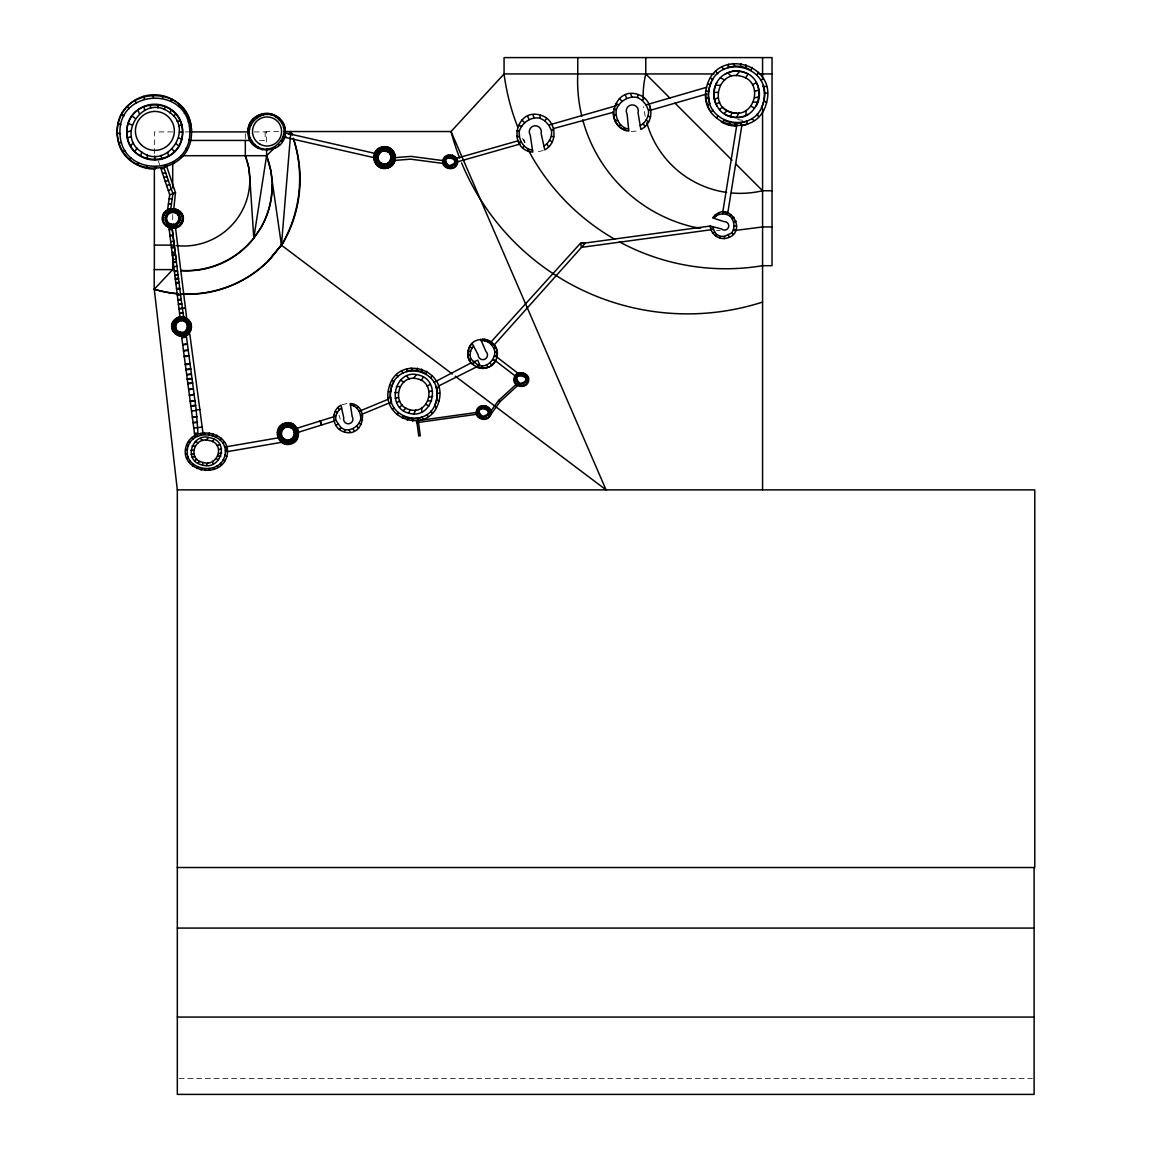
<?xml version="1.0" encoding="UTF-8"?>
<svg xmlns="http://www.w3.org/2000/svg" width="1152" height="1152" viewBox="0 0 1152 1152"><rect width="100%" height="100%" fill="white"/><g stroke="black" fill="none" stroke-linecap="round" stroke-linejoin="round"><path stroke-width="0.75" stroke-dasharray="5 3.75" d="M543.226 150.494L535.262 152.41M342.158 404.683L348.307 403.214M631.253 131.515L636.178 131.112M716.587 230.602L720.144 230.602M278.726 131.53L266.602 131.53L266.602 143.842M172.699 131.904L154.354 131.904L154.354 153.994M185.17 131.904L190.512 131.904M254.189 131.904L266.602 131.904M259.502 140.443L266.602 140.443M179.122 1078.474L1032.307 1078.474M737.669 119.534L742.666 120.326M158.458 161.179L159.638 164.693M339.005 415.094L340.272 419.155M525.168 142.574L523.627 139.219L524.621 142.733M265.147 131.904L265.147 140.443M245.318 133.603L245.318 138.744M172.699 214.718L172.699 221.861M645.25 116.41A97.042 97.042 0 0 1 643.694 106.646M524.65 142.834A223.488 223.488 0 0 1 520.963 134.827"/><path stroke-width="1.5" d="M628.603 129.082C619.776 127.642 614.995 117.994 616.262 109.685C619.474 101.261 628.531 95.4 637.589 97.531L642.326 100.397L646.042 104.904L648.518 110.434C649.181 116.64 645.494 122.645 640.21 125.698M350.424 404.986C357.293 405.763 361.339 413.021 360.677 419.472C358.517 426.096 351.749 430.963 344.693 429.667L340.92 427.637L335.779 420.12C335.03 415.354 337.651 410.587 341.597 408.024M543.931 146.16C549.058 142.848 552.456 136.67 551.477 130.522L548.741 125.093L544.81 120.787L539.942 118.152C530.784 116.467 522.029 122.76 519.221 131.342C518.371 139.694 523.627 149.098 532.512 150.106M421.502 371.923L421.618 369.072M184.478 318.326L184.522 317.275M291.053 424.498L291.096 423.346M387.749 148.507L387.792 147.355M745.762 68.069L745.906 64.714M175.896 210.125L175.954 209.074M452.362 155.88L452.405 155.131M485.842 406.598L485.885 405.85M523.469 373.68L523.498 372.931M212.587 435.629L212.688 433.598M436.622 399.571C443.578 369.317 396.821 358.517 390.931 389.52C383.962 419.76 430.733 430.56 436.622 399.571L438.854 401.386C430.531 435.298 379.584 420.451 388.973 387.547C397.296 353.635 448.243 368.482 438.854 401.386M190.21 328.55C193.046 317.448 174.816 313.488 172.901 324.835C170.064 335.938 188.294 339.898 190.21 328.55L191.045 329.227C185.803 346.853 161.208 327.73 176.717 318.096A9.691 9.691 0 0 1 179.078 317.117C186.062 315.014 193.133 322.286 191.045 329.227M344.506 432.014C332.28 429.25 329.875 411.005 340.978 405.173L343.757 417.83A4.68 4.68 0 0 0 348.955 423.763A4.68 4.68 0 0 0 352.181 416.549L350.194 403.459C370.21 405.158 363.744 437.918 344.506 432.014L344.693 429.667M539.942 118.152L540.173 115.099C515.261 107.467 506.88 149.89 532.8 152.078L530.251 135.13A6.062 6.062 0 0 1 534.413 125.798A6.062 6.062 0 0 1 541.138 133.474L544.752 149.861C559.123 142.315 556.013 118.685 540.173 115.099M763.877 100.598C771.998 64.757 716.256 52.416 709.128 88.762C701.006 124.618 756.749 136.944 763.877 100.598L766.555 102.744C756.562 142.488 695.765 125.51 706.781 86.443C716.774 46.699 777.571 63.691 766.555 102.744M298.296 436.378L297.36 435.643C300.427 423.475 280.411 419.227 278.28 431.582C275.213 443.75 295.229 447.998 297.36 435.643A9.763 9.763 0 0 0 284.803 424.339L285.091 423.158C298.339 419.069 304.186 440.928 290.664 444.01C277.416 448.099 271.57 426.24 285.091 423.158M444.629 163.642L410.602 159.163L394.992 160.387L394.07 159.653C397.138 147.499 377.107 143.251 374.976 155.606C371.909 167.76 391.925 172.022 394.07 159.653A9.763 9.763 0 0 0 381.499 148.349L381.787 147.182C395.035 143.093 400.882 164.938 387.374 168.019C374.126 172.109 368.266 150.264 381.787 147.182M183.427 293.976A115.661 115.661 0 0 0 269.87 259.373L281.448 245.203L290.837 131.53L288.418 133.949M182.059 220.349C184.694 208.915 165.701 205.373 163.454 216.634C160.819 228.053 179.798 231.595 182.059 220.349L182.966 221.026C179.842 233.294 159.048 228.398 162.648 215.899C165.787 203.63 186.581 208.526 182.966 221.026M456.725 163.123C458.597 155.03 445.147 152.51 443.549 160.488C441.677 168.581 455.141 171.101 456.725 163.123L457.373 163.598C455.155 172.31 440.424 168.826 442.987 159.97C445.205 151.272 459.936 154.742 457.373 163.598M490.205 413.842C492.077 405.749 478.627 403.229 477.029 411.206C475.157 419.299 488.606 421.819 490.205 413.842L490.853 414.317C488.635 423.029 473.904 419.544 476.467 410.688C478.685 401.976 493.402 405.461 490.853 414.317M527.818 380.923C529.69 372.83 516.24 370.31 514.656 378.288C512.784 386.381 526.234 388.901 527.818 380.923L528.466 381.398C526.248 390.11 511.531 386.626 514.094 377.77C516.298 369.072 531.029 372.557 528.466 381.398M119.995 133.718C117.576 88.445 188.266 85.392 189.749 130.709C192.168 175.968 121.493 179.021 119.995 133.718L117.216 133.013C115.286 84.802 190.541 82.57 191.491 130.795C193.406 178.992 118.152 181.238 117.216 133.013A37.152 37.152 0 0 1 153.245 94.766A37.152 37.152 0 0 1 191.491 130.795L189.749 130.709M224.957 455.242C229.723 432.922 192.355 426.629 187.574 448.114C182.808 470.448 220.176 476.726 224.957 455.242L226.771 456.538C220.291 479.938 179.28 471.211 185.976 446.717C192.456 423.331 233.467 432.043 226.771 456.538M720.043 238.046L720.216 236.362L716.659 234.518L714.398 231.523L712.814 226.699M724.248 238.579C750.586 235.123 729.014 197.05 712.642 217.886L724.046 221.645A4.248 4.248 0 0 1 728.554 227.189A4.248 4.248 0 0 1 721.627 228.974L710.251 226.037L711.043 229.752L581.486 247.349L580.694 243.634L710.251 226.037C710.597 233.15 717.149 239.011 724.248 238.579L724.464 236.362L731.578 233.064C735.523 227.88 734.357 220.421 729.893 215.957C724.939 212.789 717.408 213.091 713.966 218.318M248.026 132.264C246.672 108.418 285.624 107.669 285.178 131.544C286.531 155.39 247.594 156.139 248.026 132.264A18.576 18.576 0 0 1 279.475 118.512L279.043 119.736C295.114 135.13 269.021 160.373 254.174 143.813C238.104 128.419 264.182 103.176 279.043 119.736M417.096 370.742L417.427 368.194M637.589 97.531L637.978 94.493C613.469 85.651 603.029 127.613 628.805 131.069L627.077 114.005A6.062 6.062 0 0 1 631.699 104.89A6.062 6.062 0 0 1 638.05 112.896L640.843 129.442C655.56 122.587 653.616 98.842 637.978 94.493M182.808 317.894L182.938 316.958M740.491 66.686L740.88 63.677M126.806 132.12C126.446 95.89 182.981 95.89 182.606 132.12C182.981 168.336 126.446 168.336 126.806 132.12L131.083 130.838M289.21 424.022L289.339 422.986M385.906 148.032L386.05 147.01M496.714 357.566C502.272 339.566 472.579 331.618 468.403 349.978C462.845 367.978 492.523 375.926 496.714 357.566A14.659 14.659 0 0 0 493.776 344.347M174.11 209.693L174.24 208.742M172.901 193.694L164.232 168.667L160.978 168.667L169.718 194.76L167.558 209.894L170.741 208.829L173.765 209.261L175.478 192.672L172.901 193.694L170.741 208.829M208.987 434.794L209.246 432.979M736.834 124.762L722.779 212.054L727.79 212.846L741.83 125.568M165.024 167.486L165.355 165.514M162.446 98.122L162.893 95.746M473.544 346.003C470.376 349.502 469.094 354.787 471.038 359.179L477.965 365.112L482.126 366.091C489.283 365.53 494.554 359.078 494.928 352.123C493.906 345.715 488.102 339.754 481.277 340.776M140.76 156.283A27.907 27.907 0 0 1 140.76 107.957A27.907 27.907 0 0 1 182.606 132.12A27.907 27.907 0 0 1 140.76 156.283L141.638 152.064C115.186 135.576 143.683 93.47 168.811 111.902C195.264 128.39 166.766 170.496 141.638 152.064M407.232 368.626L406.555 371.534A22.637 22.637 0 0 1 424.368 372.989M178.819 318.182L179.078 317.117L176.717 318.096M728.654 64.195L727.848 67.608A27.562 27.562 0 0 1 749.203 69.307M448.056 155.779L448.258 155.016M481.536 406.483L481.723 405.734M519.149 373.579L519.35 372.816M169.819 209.981L170.093 208.901M200.362 435.355L200.909 433.296M353.722 405.864L354.082 404.539M527.774 150.696L528.235 148.968M408.902 413.222C432.706 420.307 442.555 380.837 418.766 375.048C394.963 367.963 385.128 407.434 408.902 413.222L409.91 409.723C429.336 415.31 437.155 383.184 417.542 378.864C398.117 373.291 390.298 405.418 409.91 409.723M730.67 116.669C761.342 125.05 770.918 75.038 739.541 71.352A16.891 16.891 0 0 0 727.906 72.907C708.034 79.934 710.165 111.974 730.67 116.669L731.866 112.55C754.963 119.318 764.568 81.245 741.024 76.248C717.926 69.48 708.322 107.554 731.866 112.55M179.712 333.59C189.23 336.485 192.37 320.242 182.506 319.363A5.371 5.371 0 0 0 178.834 319.853C172.555 322.042 173.232 332.15 179.712 333.59L180.086 332.309C187.373 334.454 190.426 322.459 182.981 320.904C175.694 318.758 172.642 330.739 180.086 332.309M285.782 441.144C296.237 444.355 299.765 426.542 288.878 425.621A5.976 5.976 0 0 0 284.818 426.154C277.891 428.515 278.654 439.603 285.782 441.144L286.2 439.733C294.192 442.123 297.619 428.976 289.397 427.291C281.405 424.915 277.978 438.048 286.2 439.733M382.478 165.168C392.933 168.365 396.461 150.566 385.574 149.63A5.976 5.976 0 0 0 381.528 150.163C374.602 152.525 375.365 163.613 382.478 165.168L382.896 163.757C390.888 166.133 394.33 153 386.093 151.315C378.101 148.925 374.674 162.072 382.896 163.757M448.733 166.709C472.507 159.696 431.885 149.256 448.733 166.709L449.021 165.787C468.389 159.883 435.01 151.906 449.021 165.787M482.213 417.413C505.987 410.414 465.365 399.974 482.213 417.413L482.501 416.506C501.854 410.602 468.49 402.624 482.501 416.506M519.826 384.509C543.6 377.51 502.978 367.056 519.826 384.509L520.128 383.587C539.482 377.698 506.117 369.706 520.128 383.587M170.77 225.389C180.043 228.427 184.608 213.278 174.787 211.277C165.514 208.253 160.949 223.387 170.77 225.389L171.173 224.107C178.762 226.498 182.376 214.157 174.283 212.688C166.709 210.298 163.094 222.638 171.173 224.107M623.851 129.442L624.398 127.728M202.277 464.947C220.507 471.139 230.198 441.562 210.355 437.846C192.125 431.654 182.419 461.232 202.277 464.947L203.098 462.456C218.016 467.381 225.691 443.261 209.347 440.554C194.429 435.643 186.754 459.749 203.098 462.456M397.282 414.677L398.146 412.517M402.336 418.205L403.171 416.102A22.637 22.637 0 0 0 420.998 417.557M716.746 118.382L717.782 115.848M722.794 122.53L723.802 120.053A27.562 27.562 0 0 0 745.157 121.766M175.306 334.138L175.637 333.346A8.784 8.784 0 0 0 186.379 334.195L187.056 334.8M177.221 335.434L177.538 334.656M170.078 113.026L171.331 110.002M377.626 165.758L377.986 164.88A9.763 9.763 0 0 1 381.499 148.349M379.742 167.17L380.088 166.32M280.93 441.734L281.29 440.87A9.763 9.763 0 0 1 284.803 424.339M283.046 443.16L283.392 442.31M425.736 373.939L426.83 371.304M164.232 109.613L165.485 106.632M750.83 70.445L752.141 67.334M186.077 319.075L186.494 318.096M389.52 149.328L389.966 148.262M292.81 425.304L293.27 424.238M722.606 213.826L723.355 212.098M166.046 225.936L166.392 225.13M168.091 227.232L168.437 226.454M477.014 367.2L477.965 365.112M177.624 210.874L178.07 209.894M192.773 465.984L193.478 464.443M196.906 468.475L197.597 466.992M171.014 101.246L171.965 99.187M156.384 167.098L155.462 169.042A37.152 37.152 0 0 1 117.216 133.013M216.043 437.069L216.936 435.182M134.986 151.848L136.901 147.859M413.842 413.885L415.8 409.939M736.574 117.461L738.936 112.795M181.57 333.85L182.318 332.381M384.552 165.442L385.358 163.843M287.842 441.418L288.662 439.819M450.158 166.882L450.72 165.845M483.638 417.6L484.2 416.563M521.251 384.682L521.827 383.645M172.786 225.634L173.578 224.179M206.309 465.422L207.922 462.614M421.344 380.405L423.374 377.021M745.56 78.048L748.008 74.074A22.522 22.522 0 0 0 725.155 74.074M184.421 321.466L185.184 320.213M387.677 151.934L388.526 150.566M290.981 427.91L291.83 426.557M175.838 213.264L176.659 212.011M452.318 158.098L452.909 157.219M430.574 377.971L432.173 375.552M485.798 408.816L486.389 407.938M523.411 375.898L524.002 375.019M756.619 75.182L758.549 72.346M187.92 320.573L188.525 319.666M271.354 115.128L271.973 114.235M391.536 150.955L392.198 149.976M294.84 426.931L295.502 425.952M212.443 441.648L214.114 439.258M182.909 294.178A113.789 113.789 0 0 0 268.286 260.986L283.09 242.87A127.786 127.786 0 0 0 293.299 138.182M489.802 412.618L498.571 400.478L516.01 384.552M490.147 415.368L500.112 401.587L517.55 385.661M179.597 212.357L180.245 211.464M281.736 123.365L282.514 122.299A18.576 18.576 0 0 1 285.178 131.544M220.003 439.92L221.314 438.206M413.496 378.389L416.304 374.717M736.171 75.672L739.541 71.352M181.44 320.717L182.506 319.363M488.189 342.014L489.154 340.776M384.408 151.114L385.574 149.63M287.698 427.104L288.878 425.621M275.501 116.928L276.178 116.078M257.63 148.162L258.566 146.995M407.232 420.307L408.931 418.205M268.286 260.986L283.09 242.87M130.55 146.059L133.416 142.574M544.81 120.787L546.696 118.483M339.48 429.408L340.92 427.637M728.654 125.006L730.699 122.53M179.078 336.211L179.712 335.448M381.787 168.019L382.493 167.17M285.091 444.01L285.797 443.16M178.474 106.474L179.827 104.861M172.642 212.515L173.779 211.162M450.058 157.579L450.864 156.614M483.538 408.283L484.344 407.318M521.15 375.379L521.971 374.414M145.8 168.062L147.298 166.291M206.035 440.222L208.339 437.616M170.093 228.01L170.784 227.232M726.278 214.315L727.646 212.803M729.893 215.957L731.131 214.574M715.507 235.8L716.659 234.518M732.254 219.082L733.925 217.224M642.326 100.397L644.328 98.194M200.909 469.973L202.291 468.475M1034.107 867.514L1034.107 1094.4L177.322 1094.4L177.322 489.874L154.282 289.224L172.699 269.611L172.699 252.115M273.874 148.45L266.602 155.707L253.8 238.018A86.947 86.933 -21.3 0 1 181.094 270.49M281.146 141.192L285.984 136.368M389.851 403.618L391.565 402.019A24.97 24.97 0 0 1 392.962 383.558M392.573 409.234L394.186 407.722M173.549 116.107L175.738 114.091M707.846 105.365L709.891 103.493A28.915 28.915 0 0 1 711.562 81.763M711.101 111.96L713.03 110.189M173.52 332.122L174.139 331.56A9.014 9.014 0 0 1 174.974 320.702M186.696 458.122L188.093 456.998M188.928 462.11L190.238 461.045M399.629 407.131L402.278 405M403.301 410.458L406.109 408.197M719.554 109.512L722.736 106.992M723.96 113.414L727.33 110.75M176.198 331.344L177.206 330.552M177.581 332.582L178.646 331.733M283.392 127.57L284.443 126.749M378.605 162.706L379.714 161.856M380.146 164.045L381.312 163.138M281.909 438.696L283.018 437.832M283.45 440.035L284.616 439.114M522.648 147.47L524.275 146.261M356.774 407.966L358.042 407.03M469.541 360.302L471.038 359.179M472.19 364.133L474.178 362.678M166.997 223.142L168.077 222.35M168.494 224.366L169.632 223.531M446.069 165.11L446.832 164.549M447.12 165.974L447.926 165.384M517.162 382.91L517.925 382.349M518.227 383.774L519.034 383.184M479.534 415.829L480.312 415.267M480.6 416.693L481.406 416.102M136.742 164.621L138.744 163.166M194.702 460.627L196.862 459.101M197.698 462.974L200.002 461.376M618.898 125.971L620.582 124.834M184.32 113.458L185.962 112.378M168.394 190.829L171.302 189.043M427.147 386.136L430.358 384.264M752.515 84.802L756.374 82.584A23.587 23.587 0 0 1 756.36 105.826M186.61 323.582L187.834 322.891M390.11 154.238L391.45 153.49M293.4 430.229L294.754 429.466M712.872 233.136L714.787 232.042M433.858 382.421L471.499 362.707M760.565 80.424L763.459 78.854M189.158 322.214L190.08 321.725A9.979 9.979 0 0 1 190.08 331.603L189.432 330.754M178.2 215.381L179.51 214.69M453.989 159.61L454.925 159.106M525.096 377.41L526.018 376.92M487.469 410.314L488.39 409.824M392.904 152.741L393.912 152.208M296.208 428.731L297.216 428.184L298.483 432.245M438.307 386.165L479.822 365.256L477.806 360.187L473.069 362.088M217.195 445.723L219.83 444.384M180.936 214.013L181.915 213.509M222.682 443.088L224.669 442.138M253.728 145.282L255.182 144.605M396.691 402.437L399.73 401.098M716.026 103.968L719.683 102.398M175.075 329.616L176.227 329.112M377.381 160.819L378.648 160.272M280.685 436.795L281.952 436.262M128.88 158.947L131.27 157.939M616.291 105.696L548.741 125.093M360.994 410.544L388.368 399.197M362.448 414.072L389.837 402.739M165.802 221.4L167.04 220.91M445.219 163.872L446.098 163.526M516.312 381.672L517.19 381.326M478.699 414.59L479.563 414.245M249.235 138.154L250.488 137.664M551.477 130.522L553.738 129.629M334.037 420.797L335.779 420.12M335.606 425.189L337.896 424.296M192.283 457.286L194.774 456.336M178.589 126.058L181.656 124.891M733.536 222.077L736.142 221.17M491.328 344.563L493.301 343.901M163.944 177.552L166.968 176.544M165.269 181.498L168.322 180.475M166.651 185.602L169.733 184.565M169.718 194.76L175.522 192.816L166.55 166.046M646.042 104.904L706.594 87.293M648.518 110.434L650.808 109.67M428.976 397.296L432.662 396.144M296.539 428.4L334.282 416.578M297.806 432.446L333.965 421.128M754.718 97.934L759.125 96.566M187.315 327.715L188.698 327.283M390.874 158.746L392.4 158.285M294.178 434.722L295.704 434.261M181.267 317.304L183.571 316.613L180.446 294.091L183.658 293.688M127.555 137.722L131.414 136.57M706.694 94.018L650.851 110.131L649.051 103.882M178.949 219.514L180.446 219.082M454.522 162.533L455.587 162.23M525.614 380.333L526.68 380.03M488.002 413.251L489.053 412.949M188.179 121.723L189.936 121.219M518.558 140.659L456.091 158.429L457.085 161.942L520.258 143.971M218.707 453.643L221.702 452.822M553.594 128.52L613.426 112.248M395.294 398.29L398.52 397.426M714.355 99.101L718.214 98.078M174.557 328.075L175.766 327.758M376.805 159.149L378.144 158.803M280.094 435.125L281.448 434.779M165.226 219.874L166.536 219.557M444.816 162.792L445.738 162.562M515.909 380.592L516.845 380.362M478.296 413.51L479.218 413.28M428.99 391.565L432.475 390.73M177.034 121.392L179.928 120.701M754.733 91.181L758.909 90.202M187.315 325.598L188.64 325.282M390.874 156.427L392.328 156.096M191.146 454.349L193.781 453.73M294.178 432.418L295.632 432.072M454.522 161.021L455.53 160.805M525.629 378.835L526.622 378.605M488.002 411.739L489.01 411.523M178.949 217.382L180.374 217.08M182.678 344.606L185.803 343.93M182.736 345.024L187.416 344.016M218.707 449.568L221.558 448.978M250.704 141.494L252.23 141.192M122.746 151.43L125.424 150.955M227.491 451.627L226.44 446.76L279.36 437.645M227.16 451.685L283.608 441.95M226.44 446.76L224.51 446.717M476.208 412.502L416.592 420.84L416.837 422.654L476.467 414.317M184.81 334.987L189.835 334.31L203.083 433.872M181.699 337.32L186.437 336.686L196.258 410.458L191.52 411.091M181.757 337.723L186.494 337.104M183.47 350.554L188.208 349.92M183.528 351L188.266 350.366M184.219 356.227L188.957 355.594M184.277 356.674L189.014 356.04M185.285 364.176L190.008 363.542M185.342 364.637L190.08 364.018M185.976 369.403L190.714 368.77M186.034 369.864L190.771 369.23M186.653 374.501L191.39 373.867M186.725 374.976L191.448 374.342M187.243 378.922L190.397 378.504M187.301 379.382L192.038 378.763M187.834 383.314L192.557 382.694M187.891 383.789L192.629 383.155M188.611 389.174L191.765 388.757M188.669 389.65L193.406 389.016M189.389 395.05L194.126 394.416M189.461 395.539L194.184 394.906M190.195 401.098L194.933 400.464M190.267 401.587L194.99 400.954M190.829 405.864L195.566 405.23M190.886 406.325L195.624 405.691M199.843 409.507L196.2 409.997L197.986 433.253L194.472 433.253M193.795 428.141L202.176 427.032M175.277 278.597L178.445 278.194L178.546 279.014L175.378 279.418M169.906 235.296L172.944 234.922M169.992 235.958L173.03 235.57M170.698 241.646L173.722 241.272M171.374 247.162L174.413 246.787M171.475 247.882L174.499 247.507M172.066 252.691L175.09 252.317L172.238 229.234L169.214 229.608L172.238 229.234L180.547 294.84L177.336 295.243M172.325 254.736L175.421 254.362L176.011 259.142L172.915 259.531M172.397 255.37L175.493 254.981M173.218 262.022L176.342 261.648L173.304 262.642M173.837 267.019L176.904 266.026M174.326 270.893L177.552 271.195L174.398 271.584M174.816 274.867L177.97 274.478L174.902 275.558M175.781 282.672L178.963 282.283L179.064 283.104L175.882 283.493M176.515 288.576L179.698 288.187L179.798 288.936L176.602 289.339M177.883 299.722L181.094 299.333M177.912 299.952L181.123 299.549M178.445 304.2L181.656 303.797M178.474 304.416L181.685 304.027M178.992 308.664L185.414 307.872M179.021 308.808L182.232 308.419M179.554 313.157L182.938 312.739L179.568 313.315M710.899 229.45L713.376 229.248M518.515 142.171L521.208 141.998M359.15 411.25L361.224 411.12M764.453 93.182L767.419 93.154M615.024 120.47L617.717 120.427M190.382 326.218L191.333 326.203M437.098 393.264L439.574 393.235M394.258 157.118L395.294 157.104M182.246 218.016L183.254 218.002M297.562 433.094L298.598 433.08M225.346 450.778L227.362 450.749M753.35 102.125L757.886 102.082M390.398 160.186L391.982 160.171M186.883 329.026L188.309 329.011M427.838 400.867L431.626 400.838M293.688 436.162L295.272 436.147M454.19 163.469L455.285 163.454M178.474 220.824L180.029 220.81M525.298 381.269L526.378 381.254M487.67 414.173L488.765 414.173M217.771 456.178L220.867 456.149M734.386 230.558L762.566 226.944L772.042 226.944M714.053 73.944L504.072 73.944L451.037 131.53L283.853 131.544M758.981 73.944L772.042 73.944M715.694 85.277L720.086 85.277M763.229 86.443L766.555 86.443M713.966 92.362L717.984 92.362M706.205 98.222L708.926 98.222M251.942 120.744L253.454 120.744M248.342 129.499L249.595 129.499M190.411 131.904L248.861 131.904M179.309 132.12L182.606 132.12M248.242 133.632L249.552 133.632M283.622 133.963L284.904 133.963M189.734 140.443L251.338 140.443M377.266 154.411L378.792 154.411M393.84 154.814L394.992 154.814M181.555 155.707L266.602 155.707L270.59 170.021L281.448 245.203L452.362 374.04M376.661 156.83L378.058 156.83M373.954 158.846L374.904 158.846M445.133 159.71L446.198 159.71M456.566 159.97L457.373 159.97M444.715 161.294L445.68 161.294M162.461 173.117L165.773 173.117M731.491 192.974A97.042 97.042 0 0 0 762.566 190.742L772.042 190.742M169.128 198.835L172.166 198.835M168.394 203.99L171.432 203.99M165.686 215.525L167.184 215.525M181.829 215.899L182.966 215.899M165.096 217.757L166.464 217.757M162.461 219.6L163.382 219.6M720.216 236.362L724.464 236.362M154.354 245.117L172.699 245.117M172.699 269.611L154.21 269.611L154.21 289.224A113.789 113.789 0 0 0 177.768 293.846M154.21 289.224L154.282 289.224A115.661 115.661 0 0 0 178.2 293.688M174.974 323.741L176.371 323.741M189.994 324.101L191.045 324.101M174.427 325.958L175.694 325.958M171.979 327.802L172.843 327.802M493.632 347.947L495.878 347.947M494.928 352.123L496.987 352.123M468.058 354.917L469.944 354.917M494.107 356.371L496.872 356.371M516.226 377.51L517.291 377.51M527.659 377.77L528.466 377.77M515.822 379.094L516.787 379.094M396.403 386.554L400.075 386.554M436.075 387.547L438.854 387.547M394.963 392.573L398.318 392.573M388.483 397.555L390.758 397.555M478.613 410.429L479.664 410.429M490.046 410.688L490.853 410.688M478.195 411.998L479.16 411.998M280.57 430.387L282.096 430.387M297.144 430.79L298.296 430.79M279.965 432.821L281.362 432.821M277.258 434.822L278.208 434.822M192.053 446.011L195.062 446.011M190.872 450.288L193.622 450.288M185.573 453.816L187.445 453.816M177.322 489.874L1034.784 489.874L1034.784 867.514L177.322 867.514M177.322 928.08L1034.107 928.08M177.322 1017.072L1034.107 1017.072M118.771 142.574L121.565 142.69M734.126 225.835L736.675 225.965M733.435 229.565L735.941 229.694M185.573 449.438L187.445 449.654M162.461 217.325L163.382 217.44M443.29 160.632L410.976 156.37L395.366 157.608A10.786 10.786 0 0 0 375.235 152.208M373.954 156.355L374.904 156.485M171.979 325.526L172.843 325.642M277.258 432.346L278.208 432.461M706.205 90.965L708.926 91.325M388.483 391.378L390.758 391.694M700.646 228.168L693.706 227.102A150.192 150.192 0 0 1 582.739 119.808M284.558 132.768L374.76 153.36L373.795 157.608L283.594 137.002M518.227 125.381L521.683 126.317M551.419 136.238L553.781 136.858M516.658 130.651L519.221 131.342M516.658 136.238L519.466 137.002M360.504 415.109L362.664 415.685M360.677 419.472L362.678 420.005M333.994 415.21L335.822 415.699M358.79 423.36L361.454 424.08M186.696 445.147L188.525 445.723M615.557 103.694L618.955 104.789M648.173 116.15L650.506 116.899M613.714 108.878L616.262 109.685M613.454 114.466L616.219 115.344M163.022 215.078L163.915 215.381M468.302 350.784L470.606 351.562M374.53 153.907L375.451 154.238M277.834 429.898L278.755 430.229M172.498 323.28L173.333 323.582M707.846 83.837L710.51 84.802M389.851 385.33L392.083 386.136M373.118 157.32L373.795 157.608A10.786 10.786 0 0 0 394.992 160.387M128.347 123.466L132.12 125.021M188.957 139.781L190.512 140.443M249.595 124.819L250.704 125.309M195.278 441.475L198.216 442.829M446.27 158.04L447.307 158.544M517.363 375.84L518.4 376.344M167.285 213.178L168.739 213.883M479.75 408.758L480.773 409.248M118.195 123.35L120.787 124.632M378.907 151.834L380.405 152.597M282.211 427.81L283.709 428.587M176.472 321.379A7.171 7.171 0 0 1 186.682 321.379A7.358 7.358 0 0 1 186.682 331.704A7.171 7.171 0 0 1 176.472 331.704A7.358 7.358 0 0 1 176.472 321.379L177.826 322.085M178.589 137.722L181.656 139.334M720.418 77.774L724.709 80.006M216.086 458.554L218.578 459.864M400.349 380.16L403.934 382.075M453.6 164.347L454.478 164.822M524.707 382.147L525.586 382.622M177.653 222.062L178.891 222.739M487.08 415.051L487.958 415.541M492.581 359.626L495.245 361.094A14.659 14.659 0 0 1 476.366 367.042M389.534 161.539L390.816 162.274M292.838 437.515L294.12 438.264M186.106 330.264L187.258 330.955M750.902 106.07L754.546 108.245M425.794 404.208L428.846 406.066M731.578 233.064L733.406 234.173M549.475 140.198L552.096 141.955M335.304 411.278L337.32 412.632M188.525 441.634L190.123 442.728M163.915 213.25L164.722 213.826M498.571 400.478L500.112 401.587M646.042 120.024L648.576 121.896M132.12 116.122L135.144 118.397M455.242 376.2L606.053 489.874L451.037 131.53A244.483 244.483 0 0 0 459.662 158.054M375.451 151.92L376.272 152.554M495.259 355.838L518.04 373.32M494.352 359.971L515.707 376.344M278.755 427.896L279.576 428.53M173.333 321.451L174.082 322.027M710.51 78.019L712.858 79.848M121.637 114.293L123.912 116.078M392.083 380.376L394.042 381.931M216.677 466.085L218.131 467.251M177.941 225.994L178.661 226.598M389.837 165.816L390.586 166.478M293.141 441.792L293.89 442.454M176.227 143.712L178.877 146.059M715.104 215.179L716.04 216.014M200.39 438.552L202.738 440.64M751.752 118.555L753.898 120.485M426.499 414.821L428.285 416.462M169.834 211.651L171 212.731M448.07 156.96L448.891 157.738M519.163 374.76L519.998 375.538M481.55 407.678L482.371 408.442M283.248 136.526L284.213 137.448M469.872 346.45L471.859 348.336M185.832 148.349L187.07 149.515M521.842 120.01L524.678 122.746M356.472 426.11L358.661 428.227M645.768 57.6L645.768 73.944L669.888 98.064M674.971 103.133L732.096 160.272M735.912 164.088L762.566 190.742M381.528 150.163L382.709 151.358M284.818 426.154L286.013 427.349M178.834 319.853L179.914 320.947M727.906 72.907L731.333 76.392M406.598 376.042L409.45 378.994M196.258 435.024L197.669 436.507M192.182 437.688L193.507 439.085M619.43 98.496L622.123 101.376M167.774 209.808L168.48 210.586M165.744 211.205L166.406 211.925M281.448 140.674L282.298 141.638M379.411 148.162L380.131 149.011M377.323 149.688L378 150.48M282.715 424.152L283.435 424.987M280.627 425.664L281.304 426.456M278.64 144.216L279.475 145.195M176.918 318.01L177.566 318.787M175.032 319.406L175.651 320.126M721.843 67.061L723.902 69.523M715.882 71.482L717.811 73.8M127.31 106.43L129.139 108.605M223.286 459.475L224.669 461.117M401.544 371.074L403.258 373.162M396.562 374.832L398.174 376.79M172.195 149.069L174.442 151.848M489.931 362.866L491.702 365.054M486.36 365.04L488.102 367.2M181.224 222.552L181.915 223.402M270.806 148.565L271.757 149.746M203.99 432.922L205.258 434.534M393.221 162.058L393.912 162.994M171.619 208.714L172.253 209.549M296.51 438.034L297.216 438.984M256.176 116.654L256.882 117.619M763.459 110.333L761.443 107.597A28.915 28.915 0 0 0 763.114 85.882M436.277 407.837L434.592 405.518A24.97 24.97 0 0 0 435.989 387.058M383.357 146.981L384.005 147.888M286.661 422.957L287.309 423.864M180.504 316.93L181.094 317.765M733.176 63.59L735.034 66.254M411.005 368.122L412.546 370.382M546.826 143.827L548.683 146.851M337.939 407.506L339.365 409.838M259.502 114.912L260.05 115.906M643.219 123.509L644.918 126.619M213.019 467.654L213.854 469.224M134.827 100.296L136.123 102.758M176.112 226.8L176.53 227.621M180.605 155.808L181.397 157.378M387.965 166.709L388.397 167.602M291.269 442.685L291.701 443.578M184.68 335.002L185.069 335.822M746.41 121.162L747.619 123.754M422.035 417.038L423.058 419.242M220.464 463.176L221.314 465.062M532.829 114.768L534.283 118.051M527.602 116.237L529.07 119.578M353.074 428.558L354.211 431.136M349.056 429.739L350.179 432.274M728.395 235.282L729.23 237.182M480.658 339.365L485.957 351.504A4.68 4.68 0 0 1 484.718 359.294A4.68 4.68 0 0 1 478.166 354.902L472.19 343.411A14.659 14.659 0 0 0 471.326 363.197M179.827 224.467L180.245 225.446M391.766 164.16L392.198 165.226M295.07 440.136L295.502 441.216M188.525 333.662L188.136 332.669A9.014 9.014 0 0 0 188.971 321.826M757.31 113.731L758.549 116.856M137.952 110.102L139.349 113.659M431.136 410.731L432.173 413.381M630.662 93.802L631.944 97.142M625.363 95.011L626.674 98.424M320.414 420.926L321.682 424.973M320.069 421.027L321.336 425.074M296.813 428.314L298.08 432.36M245.318 140.443L245.318 155.707L248.573 166.853L249.826 178.402L253.8 238.018A83.218 83.203 -81.2 0 0 266.602 155.707L266.602 148.925M143.669 96.322L144.389 98.914M167.702 152.554L168.667 156.283M160.978 155.405L161.928 159.062M275.011 146.894L275.314 148.19M143.942 106.632L144.634 110.174M482.126 366.091L482.558 368.424M718.733 213.005L718.978 214.402M209.29 468.49L209.549 470.246M174.269 227.246L174.384 228.154M173.621 161.669L173.88 163.512M181.454 335.434L194.933 436.694M386.064 167.184L386.194 168.178M289.368 443.16L289.498 444.154M740.938 122.558L741.312 125.453M182.952 335.448L183.067 336.355M417.47 418.219L417.787 420.682M175.392 226.843L186.595 317.333M168.97 227.635L180.115 317.664M150.278 104.789L150.638 108.173M147.298 154.901L147.485 159.062M153.245 94.766L153.36 97.33M762.566 57.6L762.566 79.33M762.566 109.872L762.566 489.874M746.05 110.477L746.05 115.171M735.091 122.89L735.091 125.856M577.757 57.6L577.757 73.944A150.192 150.192 0 0 0 581.861 116.366M523.526 383.126L523.526 384.178M485.914 416.045L485.914 417.082M484.69 339.394L484.69 340.776M452.434 165.326L452.434 166.363M421.733 407.952L421.733 411.941M412.589 418.507L412.589 421.027M387.85 163.037L387.85 164.65M384.019 167.299L384.019 168.322M291.154 439.027L291.154 440.626M287.323 443.275L287.323 444.298M267.566 113.472L267.566 114.566M266.962 148.997L266.962 150.48M263.045 113.818L263.045 114.912M262.138 148.45L262.138 149.933M212.774 461.203L212.774 464.04M205.301 468.691L205.301 470.491M184.565 331.646L184.565 333.13M181.109 335.549L181.109 336.485M175.997 223.445L175.997 224.928M172.699 162.85L172.699 187.891M172.267 227.347L172.267 228.283M157.91 104.63L157.91 108M154.714 156.096L154.714 160.013M154.354 168.221L154.354 269.611M762.566 302.069A244.483 244.483 0 0 1 461.606 162.907M292.118 134.827A127.786 127.786 0 0 0 290.837 131.53A130.608 130.579 -85.3 0 1 292.018 134.683M293.63 139.478A130.608 130.579 -85.3 0 1 281.448 245.203M245.318 155.707A66.254 66.254 0 0 1 175.997 245.578M272.03 184.81A85.176 85.176 0 0 1 261 227.549L252.576 239.803A85.176 85.176 0 0 1 180.907 270.59M726.595 192.413A97.042 97.042 0 0 1 646.834 122.803M643.176 98.438A97.042 97.042 0 0 1 645.768 73.944M619.286 241.776A223.488 223.488 0 0 0 762.566 265.694L772.042 265.694L772.042 57.6L504.072 57.6L504.072 73.944A223.488 223.488 0 0 0 517.594 126.706M614.678 239.213A223.488 223.488 0 0 1 528.653 150.682M297.36 435.643A9.763 9.763 0 0 1 281.29 440.87M482.558 339.12A14.659 14.659 0 0 1 491.976 342.547M173.131 331.603A9.979 9.979 0 0 1 173.131 321.725M176.731 319.19A8.784 8.784 0 0 1 187.474 320.04M181.627 332.482A5.933 5.933 0 0 1 177.408 330.826M626.371 130.622A18.979 18.979 0 0 1 613.224 111.629M709.877 110.333A31.939 31.939 0 0 1 705.73 94.594M747.749 123.984A30.499 30.499 0 0 1 741.514 125.683M736.661 126.072A30.499 30.499 0 0 1 721.195 121.853M748.008 114.336A22.522 22.522 0 0 1 725.155 114.336M716.789 105.826A23.587 23.587 0 0 1 716.789 82.584M736.718 113.126A18.72 18.72 0 0 1 723.398 107.827M394.07 159.653A9.763 9.763 0 0 1 377.986 164.88M585.086 243.374L494.194 344.938L490.939 342.029L580.867 242.813L585.086 243.374M196.862 416.606L192.341 417.211L196.877 416.635M418.277 420.61L416.722 420.826L418.723 436.003L420.278 435.802L418.277 420.624M197.438 422.237L193.075 422.683L197.438 422.266M141.552 145.094A19.469 19.469 0 0 0 173.837 135.346A19.469 19.469 0 0 0 149.256 112.262A19.469 19.469 0 0 0 141.552 145.094M259.762 144.072A14.544 14.544 0 0 0 281.578 131.472A14.544 14.544 0 0 0 259.762 118.886A14.544 14.544 0 0 0 259.762 144.072M282.211 439.085A7.963 7.963 0 0 0 295.546 435.514A7.963 7.963 0 0 0 285.782 425.75A7.963 7.963 0 0 0 282.211 439.085M380.563 164.362A7.963 7.963 0 0 0 392.515 157.464A7.963 7.963 0 0 0 380.563 150.566A7.963 7.963 0 0 0 380.563 164.362"/></g></svg>
